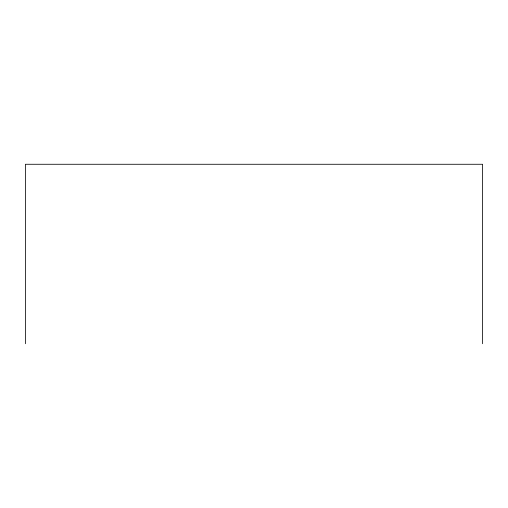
<?xml version="1.0" encoding="UTF-8"?>
<svg xmlns="http://www.w3.org/2000/svg" width="508" height="508" viewBox="0 0 508 508"><rect width="100%" height="100%" fill="white"/><g stroke="black" fill="none" stroke-linecap="round" stroke-linejoin="round"><path stroke-width="0.76" d="M482.6 343.725L482.6 164.274L25.4 164.274L25.4 343.725"/></g></svg>
